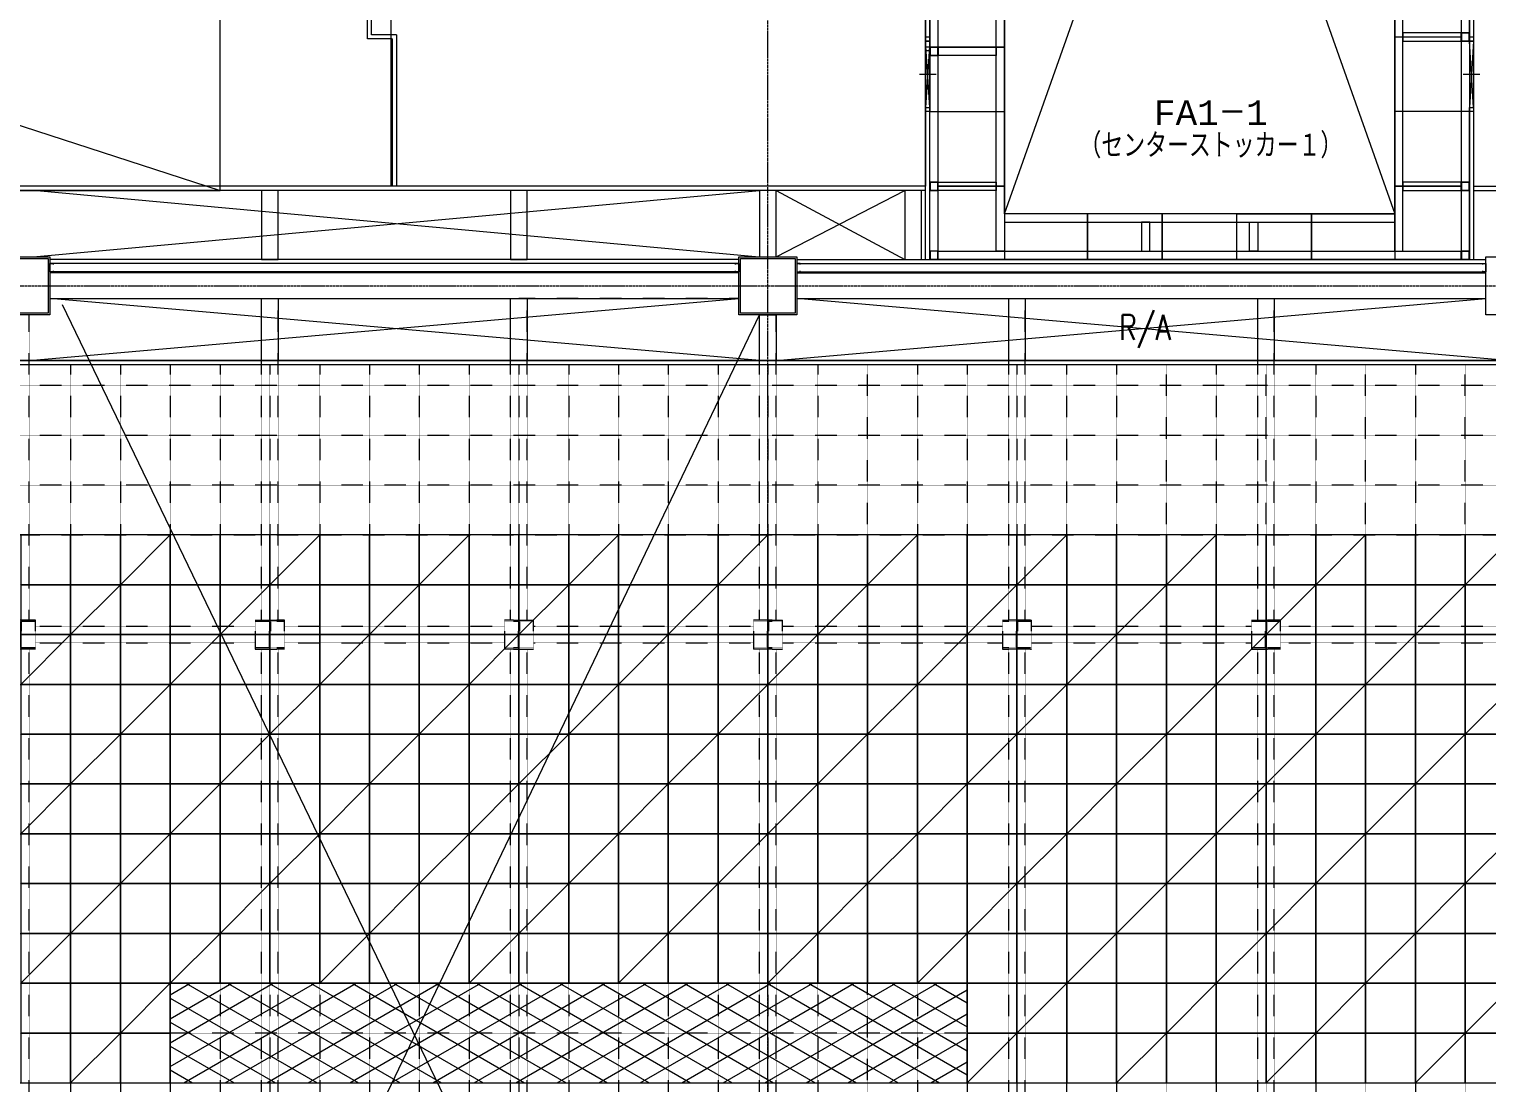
# Model space of a CAD drawing. Extents: x 73996 to 686888, y -9729 to 263202.
# Drawn here: x 400026 to 417586, y 207602 to 220296 of the extents above; entities that cross this region are included whole.
import ezdxf
from ezdxf.enums import TextEntityAlignment as Align

# ---------------------------------------------------------------- set-up
doc = ezdxf.new("R2010")
doc.units = 0
doc.header["$LTSCALE"] = 20
doc.linetypes.add('Data Center Layout_L20$0$CENTER', pattern=[2, 1.25, -0.25, 0.25, -0.25])
doc.linetypes.add('Data Center Layout_L20$0$DOTK1', pattern=[0.1, 0.05, -0.05])
for name, color, linetype, lineweight in [('Data Center Layout_L20$0$$ALDG', 252, 'Data Center Layout_L20$0$DOTK1', 0), ('Data Center Layout_L20$0$$ALDG-P', 252, 'Continuous', 0), ('Data Center Layout_L20$0$$AREA-RC', 252, 'Continuous', 0), ('Data Center Layout_L20$0$$OOBIKI', 252, 'Data Center Layout_L20$0$DOTK1', 0), ('Data Center Layout_L20$0$ARC', 252, 'Continuous', 0), ('Data Center Layout_L20$0$H-SIN', 252, 'Data Center Layout_L20$0$CENTER', 9), ('Data Center Layout_L20$0$HOJO1', 252, 'Continuous', 0), ('Data Center Layout_L20$0$SUGATA3', 252, 'Continuous', 0)]:
    doc.layers.add(name, color=color, linetype=linetype, lineweight=lineweight)
doc.styles.add('Data Center Layout_L20$0$ATS', font='monotxt', dxfattribs={"bigfont": 'BIGFONT'})
doc.styles.add('Data Center Layout_L20$0$ROMS', font='ROMANS.shx', dxfattribs={"bigfont": 'bigfont.shx'})

# ---------------------------------------------------------------- blocks, each defined once
blk = doc.blocks.new('Data Center Layout_L20$0$BLANK')
blk.add_lwpolyline([(0, 0), (600, 0), (600, 600), (0, 600)], close=True)
blk = doc.blocks.new('Data Center Layout_L20$0$45%-AL-G')
blk.add_line((600, 600), (0, 0))
blk.add_lwpolyline([(0, 0), (600, 0), (600, 600), (0, 600)], close=True)
blk = doc.blocks.new('Data Center Layout_L20$0$A$C80dc7663')
at = {"layer": 'Data Center Layout_L20$0$$ALDG-P', "linetype": 'Data Center Layout_L20$0$DOTK1'}
h = blk.add_hatch(dxfattribs=at)
h.set_pattern_fill('EXP', color=256, scale=100, style=0)
h.set_pattern_definition([(30, (275940.24, 28654.4), (-125, 216.50635), []), (330, (275940.24, 28654.4), (125, 216.50635), [])])
h.paths.add_polyline_path([(443740.24, 174445.59), (453340.24, 174445.59), (453340.24, 175645.59), (443740.24, 175645.59)])
at = {"layer": 'Data Center Layout_L20$0$$ALDG'}
for p, q in [((442540.24, 183095.59), (442540.24, 148995.59)), ((443140.24, 183095.59), (443140.24, 148995.59)), ((443740.24, 183095.59), (443740.24, 148995.59)), ((444340.24, 183095.59), (444340.24, 148995.59)), ((444940.24, 183095.59), (444940.24, 148395.59)), ((445540.24, 183095.59), (445540.24, 148395.59)), ((446140.24, 183095.59), (446140.24, 148395.59)), ((446740.24, 183095.59), (446740.24, 148395.59)), ((447340.24, 183095.59), (447340.24, 148395.59)), ((447940.24, 183095.59), (447940.24, 148395.59)), ((448540.24, 183095.59), (448540.24, 148395.59)), ((449140.24, 183095.59), (449140.24, 148395.59)), ((449740.24, 183095.59), (449740.24, 148395.59)), ((450340.24, 183095.59), (450340.24, 148395.59)), ((450940.24, 183095.59), (450940.24, 166395.59)), ((451540.24, 183095.59), (451540.24, 148395.59)), ((452140.24, 148395.59), (452140.24, 183095.59)), ((452740.24, 183095.59), (452740.24, 148395.59)), ((453340.24, 183095.59), (453340.24, 148395.59)), ((453940.24, 183095.59), (453940.24, 148395.59)), ((454540.24, 148410.59), (454540.24, 183095.59)), ((455140.24, 183095.59), (455140.24, 148410.59)), ((455740.24, 148395.59), (455740.24, 183095.59)), ((456340.24, 183095.59), (456340.24, 148995.59)), ((456940.24, 148995.59), (456940.24, 183095.59)), ((457540.24, 183095.59), (457540.24, 148995.59)), ((458140.24, 148995.59), (458140.24, 183095.59)), ((458740.24, 183095.59), (458740.24, 148995.59)), ((459340.24, 148995.59), (459340.24, 183095.59)), ((480590.24, 182845.59), (433390.24, 182845.59)), ((490090.24, 182245.59), (334590.24, 182245.59)), ((490090.24, 181645.59), (339340.24, 181645.59)), ((339340.24, 181045.59), (490090.24, 181045.59)), ((490090.24, 180445.59), (339340.24, 180445.59)), ((531290.24, 179845.59), (334590.24, 179845.59)), ((334590.24, 179245.59), (531290.24, 179245.59)), ((531290.24, 178645.59), (334590.24, 178645.59)), ((334590.24, 178045.59), (531290.24, 178045.59)), ((334590.24, 177445.59), (531290.24, 177445.59)), ((531290.24, 176845.59), (334590.24, 176845.59)), ((334590.24, 176245.59), (531290.24, 176245.59)), ((531290.24, 175645.59), (334590.24, 175645.59)), ((531290.24, 175045.59), (334590.24, 175045.59)), ((334590.24, 174445.59), (531290.24, 174445.59))]:
    blk.add_line(p, q, dxfattribs=at)
at = {"layer": 'Data Center Layout_L20$0$$ALDG-P'}
blk.add_lwpolyline([(423940.24, 172045.59), (486940.24, 172045.59), (486940.24, 181045.59), (423940.24, 181045.59)], close=True, dxfattribs=at)
at = {"layer": 'Data Center Layout_L20$0$$AREA-RC'}
for points in [[(433390.24, 183145.59), (478490.24, 183145.59), (478490.24, 184365.59), (480590.24, 184365.59), (480590.24, 182515.59), (487390.24, 182515.59), (487390.24, 184203.09), (490090.24, 184203.09), (490090.24, 179845.59), (493690.24, 179845.59), (493690.24, 183145.59), (523378.24, 183145.59)], [(500140.24, 170245.59), (486940.24, 170245.59), (486940.24, 181045.59), (423940.24, 181045.59)]]:
    blk.add_lwpolyline(points, dxfattribs=at)
at = {"layer": 'Data Center Layout_L20$0$$OOBIKI'}
for p, q in [((444840.24, 180020.59), (444840.24, 183895.59)), ((445040.24, 180020.59), (445040.24, 183895.59)), ((447840.24, 180020.59), (447840.24, 183895.59)), ((450590.24, 183895.59), (447940.24, 183895.59)), ((448040.24, 180020.59), (448040.24, 183895.59)), ((451290.24, 183895.59), (459590.24, 183895.59)), ((453840.24, 180020.59), (453840.24, 183895.59)), ((454040.24, 180020.59), (454040.24, 183895.59)), ((456840.24, 180020.59), (456840.24, 183895.59)), ((457040.24, 180020.59), (457040.24, 183895.59)), ((442040.24, 180020.59), (442040.24, 183695.59)), ((450840.24, 180020.59), (450840.24, 183695.59)), ((451040.24, 180020.59), (451040.24, 183695.59)), ((442115.24, 179945.59), (444765.24, 179945.59)), ((445115.24, 179945.59), (447765.24, 179945.59)), ((448115.24, 179945.59), (450765.24, 179945.59)), ((451115.24, 179945.59), (453765.24, 179945.59)), ((454115.24, 179945.59), (456765.24, 179945.59)), ((457115.24, 179945.59), (459765.24, 179945.59)), ((442040.24, 169220.59), (442040.24, 179670.59)), ((442115.24, 179745.59), (444765.24, 179745.59)), ((444840.24, 169220.59), (444840.24, 179670.59)), ((445040.24, 169220.59), (445040.24, 179670.59)), ((445115.24, 179745.59), (447765.24, 179745.59)), ((447840.24, 169220.59), (447840.24, 179670.59)), ((448040.24, 169220.59), (448040.24, 179670.59)), ((448115.24, 179745.59), (450765.24, 179745.59)), ((450840.24, 169220.59), (450840.24, 179670.59)), ((451040.24, 169220.59), (451040.24, 179670.59)), ((451115.24, 179745.59), (453765.24, 179745.59)), ((453840.24, 169220.59), (453840.24, 179670.59)), ((454040.24, 169220.59), (454040.24, 179670.59)), ((454115.24, 179745.59), (456765.24, 179745.59)), ((456840.24, 169220.59), (456840.24, 179670.59)), ((457040.24, 169220.59), (457040.24, 179670.59)), ((457115.24, 179745.59), (459765.24, 179745.59))]:
    blk.add_line(p, q, dxfattribs=at)
at = {"layer": 'Data Center Layout_L20$0$$OOBIKI', "linetype": 'Data Center Layout_L20$0$DOTK1'}
for points in [[(441765.24, 180020.59), (442115.24, 180020.59), (442115.24, 180001.59), (441946.24, 180001.59), (441946.24, 179689.59), (442115.24, 179689.59), (442115.24, 179670.59), (441765.24, 179670.59), (441765.24, 179689.59), (441934.24, 179689.59), (441934.24, 180001.59), (441765.24, 180001.59)], [(444765.24, 180020.59), (445115.24, 180020.59), (445115.24, 180001.59), (444946.24, 180001.59), (444946.24, 179689.59), (445115.24, 179689.59), (445115.24, 179670.59), (444765.24, 179670.59), (444765.24, 179689.59), (444934.24, 179689.59), (444934.24, 180001.59), (444765.24, 180001.59)], [(447765.24, 180020.59), (448115.24, 180020.59), (448115.24, 180001.59), (447946.24, 180001.59), (447946.24, 179689.59), (448115.24, 179689.59), (448115.24, 179670.59), (447765.24, 179670.59), (447765.24, 179689.59), (447934.24, 179689.59), (447934.24, 180001.59), (447765.24, 180001.59)], [(450765.24, 180020.59), (451115.24, 180020.59), (451115.24, 180001.59), (450946.24, 180001.59), (450946.24, 179689.59), (451115.24, 179689.59), (451115.24, 179670.59), (450765.24, 179670.59), (450765.24, 179689.59), (450934.24, 179689.59), (450934.24, 180001.59), (450765.24, 180001.59)], [(453765.24, 180020.59), (454115.24, 180020.59), (454115.24, 180001.59), (453946.24, 180001.59), (453946.24, 179689.59), (454115.24, 179689.59), (454115.24, 179670.59), (453765.24, 179670.59), (453765.24, 179689.59), (453934.24, 179689.59), (453934.24, 180001.59), (453765.24, 180001.59)], [(456765.24, 180020.59), (457115.24, 180020.59), (457115.24, 180001.59), (456946.24, 180001.59), (456946.24, 179689.59), (457115.24, 179689.59), (457115.24, 179670.59), (456765.24, 179670.59), (456765.24, 179689.59), (456934.24, 179689.59), (456934.24, 180001.59), (456765.24, 180001.59)]]:
    blk.add_lwpolyline(points, close=True, dxfattribs=at)
at = {"layer": 'Data Center Layout_L20$0$$OOBIKI'}
for points in [[(441765.24, 179670.59), (442115.24, 179670.59), (442115.24, 180020.59), (441765.24, 180020.59)], [(444765.24, 179670.59), (445115.24, 179670.59), (445115.24, 180020.59), (444765.24, 180020.59)], [(447765.24, 179670.59), (448115.24, 179670.59), (448115.24, 180020.59), (447765.24, 180020.59)], [(450765.24, 179670.59), (451115.24, 179670.59), (451115.24, 180020.59), (450765.24, 180020.59)], [(453765.24, 179670.59), (454115.24, 179670.59), (454115.24, 180020.59), (453765.24, 180020.59)], [(456765.24, 179670.59), (457115.24, 179670.59), (457115.24, 180020.59), (456765.24, 180020.59)]]:
    blk.add_lwpolyline(points, close=True, dxfattribs=at)
at = {"layer": 'Data Center Layout_L20$0$ARC'}
for p, q in [((458590.24, 184465.59), (458590.24, 198995.59)), ((453790.24, 198195.59), (458490.24, 184915.59)), ((453790.24, 184915.59), (458490.24, 198195.59)), ((407140.24, 197245.59), (444340.24, 185195.59)), ((452840.24, 186923.09), (452840.24, 189278.09)), ((452890.24, 186923.09), (452890.24, 189278.09)), ((446115.24, 187020.59), (446115.24, 187775.59)), ((446165.24, 187070.59), (446165.24, 187775.59)), ((446415.24, 187020.59), (446115.24, 187020.59)), ((446465.24, 187070.59), (446165.24, 187070.59)), ((446415.24, 187020.59), (446415.24, 185245.59)), ((446465.24, 187070.59), (446465.24, 185245.59)), ((452765.24, 186595.59), (452965.24, 186595.59)), ((459315.24, 186595.59), (459515.24, 186595.59)), ((452840.24, 185245.59), (433390.24, 185245.59)), ((452840.24, 185195.59), (433390.24, 185195.59)), ((450790.24, 184395.59), (442090.24, 185195.59)), ((442090.24, 184395.59), (450840.24, 185195.59)), ((451040.24, 184395.59), (452590.24, 185195.59)), ((451040.24, 185195.59), (452590.24, 184365.59)), ((459440.24, 185245.59), (478540.24, 185245.59)), ((459440.24, 185195.59), (478490.24, 185195.59)), ((450590.24, 184365.59), (442290.24, 184365.59)), ((450590.24, 184315.59), (442290.24, 184315.59)), ((450590.24, 184215.59), (442290.24, 184215.59)), ((451290.24, 184365.59), (459590.24, 184365.59)), ((451290.24, 184315.59), (459590.24, 184315.59)), ((451290.24, 184215.59), (459590.24, 184215.59)), ((450590.24, 184203.09), (442290.24, 184203.09)), ((451290.24, 184203.09), (459590.24, 184203.09)), ((442040.24, 183145.59), (450590.24, 183895.59)), ((442290.24, 183895.59), (450590.24, 183895.59)), ((450840.24, 183145.59), (442290.24, 183895.59)), ((451040.24, 183145.59), (459590.24, 183895.59)), ((459840.24, 183145.59), (451290.24, 183895.59)), ((451290.24, 183895.59), (459590.24, 183895.59)), ((478490.24, 183145.59), (433390.24, 183145.59)), ((478540.24, 183095.59), (433390.24, 183095.59))]:
    blk.add_line(p, q, dxfattribs=at)
at = {"layer": 'Data Center Layout_L20$0$ARC', "flags": 128}
for points in [[(452990.24, 184365.59), (452990.24, 198995.59), (459290.24, 198995.59), (459290.24, 184365.59)], [(459390.24, 190754.59), (459390.24, 184365.59)], [(459440.24, 190754.59), (459440.24, 184365.59)], [(452840.24, 184365.59), (452840.24, 186923.09)], [(452890.24, 184365.59), (452890.24, 186923.09)]]:
    blk.add_lwpolyline(points, dxfattribs=at)
at = {"layer": 'Data Center Layout_L20$0$ARC'}
for points in [[(453790.24, 198995.59), (453790.24, 184465.59), (453690.24, 184465.59), (453690.24, 198995.59)], [(453790.24, 184915.59), (453790.24, 198195.59), (458490.24, 198195.59), (458490.24, 184915.59)], [(407140.24, 185195.59), (424490.24, 185195.59), (424490.24, 184365.59), (426590.24, 184365.59), (426590.24, 185575.59), (433390.24, 185575.59), (433390.24, 185195.59), (444340.24, 185195.59), (444340.24, 197245.59), (407140.24, 197245.59)], [(452840.24, 192270.59), (452840.24, 185245.59), (446400.24, 185245.59), (446400.24, 192270.59)], [(452840.24, 187045.59), (452890.24, 187045.59), (452890.24, 186995.59), (452840.24, 186995.59)], [(459290.24, 187095.59), (458590.24, 187095.59), (458590.24, 186995.59), (459290.24, 186995.59)], [(459290.24, 187095.59), (459290.24, 186995.59), (459390.24, 186995.59), (459390.24, 187095.59)], [(459293.44, 187092.39), (459293.44, 186998.79), (459387.04, 186998.79), (459387.04, 187092.39)], [(459390.24, 187045.59), (459440.24, 187045.59), (459440.24, 186995.59), (459390.24, 186995.59)], [(452890.24, 186883.09), (452890.24, 186923.09), (452840.24, 186923.09), (452840.24, 186883.09)], [(452890.24, 186923.09), (452890.24, 186823.09), (452990.24, 186823.09), (452990.24, 186923.09)], [(452893.44, 186919.89), (452893.44, 186826.29), (452987.04, 186826.29), (452987.04, 186919.89)], [(452990.24, 186923.09), (453690.24, 186923.09), (453690.24, 186823.09), (452990.24, 186823.09)], [(452840.24, 186195.59), (452890.24, 186195.59), (452890.24, 186145.59), (452840.24, 186145.59)], [(459390.24, 186195.59), (459440.24, 186195.59), (459440.24, 186145.59), (459390.24, 186145.59)], [(452890.24, 185295.59), (452890.24, 185195.59), (452990.24, 185195.59), (452990.24, 185295.59)], [(452893.44, 185292.39), (452893.44, 185198.79), (452987.04, 185198.79), (452987.04, 185292.39)], [(452990.24, 185295.59), (453690.24, 185295.59), (453690.24, 185195.59), (452990.24, 185195.59)], [(459290.24, 185295.59), (458590.24, 185295.59), (458590.24, 185195.59), (459290.24, 185195.59)], [(459290.24, 185295.59), (459290.24, 185195.59), (459390.24, 185195.59), (459390.24, 185295.59)], [(459293.44, 185292.39), (459293.44, 185198.79), (459387.04, 185198.79), (459387.04, 185292.39)], [(444840.24, 184365.59), (445040.24, 184365.59), (445040.24, 185195.59), (444840.24, 185195.59)], [(447840.24, 184365.59), (448040.24, 184365.59), (448040.24, 185195.59), (447840.24, 185195.59)], [(450840.24, 184395.59), (451040.24, 184395.59), (451040.24, 185195.59), (450840.24, 185195.59)], [(452590.24, 184365.59), (452790.24, 184365.59), (452790.24, 185195.59), (452590.24, 185195.59)], [(458490.24, 184915.59), (453790.24, 184915.59), (453790.24, 184815.59), (458490.24, 184815.59)], [(455540.24, 184465.59), (455540.24, 184815.59), (455440.24, 184815.59), (455440.24, 184465.59)], [(456740.24, 184465.59), (456740.24, 184815.59), (456840.24, 184815.59), (456840.24, 184465.59)], [(441590.24, 183695.59), (441590.24, 184395.59), (442290.24, 184395.59), (442290.24, 183695.59)], [(450590.24, 183695.59), (450590.24, 184395.59), (451290.24, 184395.59), (451290.24, 183695.59)], [(452890.24, 184465.59), (452890.24, 184365.59), (452990.24, 184365.59), (452990.24, 184465.59)], [(452890.24, 184465.59), (452890.24, 184365.59), (452990.24, 184365.59), (452990.24, 184465.59)], [(452893.44, 184462.39), (452893.44, 184368.79), (452987.04, 184368.79), (452987.04, 184462.39)], [(452893.44, 184462.39), (452893.44, 184368.79), (452987.04, 184368.79), (452987.04, 184462.39)], [(452990.24, 184465.59), (459290.24, 184465.59), (459290.24, 184365.59), (452990.24, 184365.59)], [(452990.24, 184465.59), (459290.24, 184465.59), (459290.24, 184365.59), (452990.24, 184365.59)], [(459290.24, 184465.59), (459290.24, 184365.59), (459390.24, 184365.59), (459390.24, 184465.59)], [(459290.24, 184465.59), (459290.24, 184365.59), (459390.24, 184365.59), (459390.24, 184465.59)], [(459293.44, 184462.39), (459293.44, 184368.79), (459387.04, 184368.79), (459387.04, 184462.39)], [(459293.44, 184462.39), (459293.44, 184368.79), (459387.04, 184368.79), (459387.04, 184462.39)], [(459590.24, 183695.59), (459590.24, 184395.59), (460290.24, 184395.59), (460290.24, 183695.59)], [(441610.24, 183715.59), (441610.24, 184375.59), (442270.24, 184375.59), (442270.24, 183715.59)], [(450610.24, 183715.59), (450610.24, 184375.59), (451270.24, 184375.59), (451270.24, 183715.59)], [(444840.24, 183895.59), (445040.24, 183895.59), (445040.24, 183145.59), (444840.24, 183145.59)], [(447840.24, 183895.59), (448040.24, 183895.59), (448040.24, 183145.59), (447840.24, 183145.59)], [(453840.24, 183895.59), (454040.24, 183895.59), (454040.24, 183145.59), (453840.24, 183145.59)], [(456840.24, 183895.59), (457040.24, 183895.59), (457040.24, 183145.59), (456840.24, 183145.59)], [(450840.24, 183695.59), (451040.24, 183695.59), (451040.24, 183145.59), (450840.24, 183145.59)], [(443740.24, 174445.59), (453340.24, 174445.59), (453340.24, 175645.59), (443740.24, 175645.59)]]:
    blk.add_lwpolyline(points, close=True, dxfattribs=at)
for points in [[(458490.24, 184465.59), (458490.24, 198995.59)], [(452840.24, 186995.59), (452890.24, 186995.59), (452840.24, 186195.59), (452890.24, 186195.59), (452840.24, 186995.59)], [(459390.24, 186995.59), (459440.24, 186995.59), (459390.24, 186195.59), (459440.24, 186195.59), (459390.24, 186995.59)], [(442330.24, 184225.59), (442330.24, 184215.59), (442290.24, 184215.59), (442290.24, 184315.59), (442330.24, 184315.59), (442330.24, 184305.59)], [(450550.24, 184305.59), (450550.24, 184315.59), (450590.24, 184315.59), (450590.24, 184215.59), (450550.24, 184215.59), (450550.24, 184225.59)], [(451330.24, 184305.59), (451330.24, 184315.59), (451290.24, 184315.59), (451290.24, 184215.59), (451330.24, 184215.59), (451330.24, 184225.59)], [(459550.24, 184305.59), (459550.24, 184315.59), (459590.24, 184315.59), (459590.24, 184215.59), (459550.24, 184215.59), (459550.24, 184225.59)]]:
    blk.add_lwpolyline(points, dxfattribs=at)
at = {"layer": 'Data Center Layout_L20$0$H-SIN'}
for p, q in [((450940.24, 124521.53), (450940.24, 230045.59)), ((294307.41, 184045.59), (588940.24, 184045.59)), ((294307.41, 178045.59), (588940.24, 178045.59))]:
    blk.add_line(p, q, dxfattribs=at)
at = {"layer": 'Data Center Layout_L20$0$HOJO1'}
for p, q in [((442440.24, 183820.59), (450840.24, 166395.59)), ((442440.24, 166145.59), (450840.24, 183695.59))]:
    blk.add_line(p, q, dxfattribs=at)
at = {"layer": 'Data Center Layout_L20$0$SUGATA3'}
for p, q in [((453790.24, 184915.59), (453790.24, 184365.59)), ((452990.24, 184365.59), (459290.24, 184365.59))]:
    blk.add_line(p, q, dxfattribs=at)
for points in [[(452890.24, 186923.09), (453790.24, 186923.09), (453790.24, 189278.09), (452890.24, 189278.09)], [(458490.24, 187045.59), (459290.24, 187045.59), (459290.24, 187095.59), (459390.24, 187095.59), (459390.24, 187945.59), (458490.24, 187945.59)], [(458490.24, 187045.59), (459290.24, 187045.59), (459290.24, 186995.59), (459390.24, 186995.59), (459390.24, 186145.59), (458490.24, 186145.59)], [(453790.24, 186923.09), (452990.24, 186923.09), (452990.24, 186823.09), (452890.24, 186823.09), (452890.24, 186145.59), (453790.24, 186145.59)], [(453790.24, 185245.59), (452990.24, 185245.59), (452990.24, 185295.59), (452890.24, 185295.59), (452890.24, 186145.59), (453790.24, 186145.59)], [(458490.24, 185245.59), (459290.24, 185245.59), (459290.24, 185295.59), (459390.24, 185295.59), (459390.24, 186145.59), (458490.24, 186145.59)], [(452990.24, 184365.59), (452990.24, 184465.59), (452890.24, 184465.59), (452890.24, 185195.59), (452990.24, 185195.59), (452990.24, 185245.59), (453790.24, 185245.59), (453790.24, 184365.59)], [(459290.24, 184365.59), (459290.24, 184465.59), (459390.24, 184465.59), (459390.24, 185195.59), (459290.24, 185195.59), (459290.24, 185245.59), (458490.24, 185245.59), (458490.24, 184365.59)], [(454790.24, 184915.59), (453790.24, 184915.59), (453790.24, 184365.59), (454790.24, 184365.59)], [(455690.24, 184915.59), (454790.24, 184915.59), (454790.24, 184365.59), (455690.24, 184365.59)], [(456590.24, 184915.59), (455690.24, 184915.59), (455690.24, 184365.59), (456590.24, 184365.59)], [(456590.24, 184915.59), (457490.24, 184915.59), (457490.24, 184365.59), (456590.24, 184365.59)], [(457490.24, 184915.59), (458490.24, 184915.59), (458490.24, 184365.59), (457490.24, 184365.59)]]:
    blk.add_lwpolyline(points, close=True, dxfattribs=at)
at = {"layer": 'Data Center Layout_L20$0$$ALDG-P'}
for name, p in [('Data Center Layout_L20$0$BLANK', (441940.24, 180445.59)), ('Data Center Layout_L20$0$BLANK', (442540.24, 180445.59)), ('Data Center Layout_L20$0$45%-AL-G', (443140.24, 180445.59)), ('Data Center Layout_L20$0$BLANK', (443740.24, 180445.59)), ('Data Center Layout_L20$0$BLANK', (444340.24, 180445.59)), ('Data Center Layout_L20$0$45%-AL-G', (444940.24, 180445.59)), ('Data Center Layout_L20$0$BLANK', (445540.24, 180445.59)), ('Data Center Layout_L20$0$BLANK', (446140.24, 180445.59)), ('Data Center Layout_L20$0$45%-AL-G', (446740.24, 180445.59)), ('Data Center Layout_L20$0$BLANK', (447340.24, 180445.59)), ('Data Center Layout_L20$0$BLANK', (447940.24, 180445.59)), ('Data Center Layout_L20$0$45%-AL-G', (448540.24, 180445.59)), ('Data Center Layout_L20$0$BLANK', (449140.24, 180445.59)), ('Data Center Layout_L20$0$BLANK', (449740.24, 180445.59)), ('Data Center Layout_L20$0$45%-AL-G', (450340.24, 180445.59)), ('Data Center Layout_L20$0$BLANK', (450940.24, 180445.59)), ('Data Center Layout_L20$0$BLANK', (451540.24, 180445.59)), ('Data Center Layout_L20$0$45%-AL-G', (452140.24, 180445.59)), ('Data Center Layout_L20$0$BLANK', (452740.24, 180445.59)), ('Data Center Layout_L20$0$BLANK', (453340.24, 180445.59)), ('Data Center Layout_L20$0$45%-AL-G', (453940.24, 180445.59)), ('Data Center Layout_L20$0$BLANK', (454540.24, 180445.59)), ('Data Center Layout_L20$0$BLANK', (455140.24, 180445.59)), ('Data Center Layout_L20$0$45%-AL-G', (455740.24, 180445.59)), ('Data Center Layout_L20$0$BLANK', (456340.24, 180445.59)), ('Data Center Layout_L20$0$BLANK', (456940.24, 180445.59)), ('Data Center Layout_L20$0$45%-AL-G', (457540.24, 180445.59)), ('Data Center Layout_L20$0$BLANK', (458140.24, 180445.59)), ('Data Center Layout_L20$0$BLANK', (458740.24, 180445.59)), ('Data Center Layout_L20$0$45%-AL-G', (459340.24, 180445.59)), ('Data Center Layout_L20$0$BLANK', (441940.24, 179845.59)), ('Data Center Layout_L20$0$45%-AL-G', (442540.24, 179845.59)), ('Data Center Layout_L20$0$BLANK', (443140.24, 179845.59)), ('Data Center Layout_L20$0$BLANK', (443740.24, 179845.59)), ('Data Center Layout_L20$0$45%-AL-G', (444340.24, 179845.59)), ('Data Center Layout_L20$0$BLANK', (444940.24, 179845.59)), ('Data Center Layout_L20$0$BLANK', (445540.24, 179845.59)), ('Data Center Layout_L20$0$45%-AL-G', (446140.24, 179845.59)), ('Data Center Layout_L20$0$BLANK', (446740.24, 179845.59)), ('Data Center Layout_L20$0$BLANK', (447340.24, 179845.59)), ('Data Center Layout_L20$0$45%-AL-G', (447940.24, 179845.59)), ('Data Center Layout_L20$0$BLANK', (448540.24, 179845.59)), ('Data Center Layout_L20$0$BLANK', (449140.24, 179845.59)), ('Data Center Layout_L20$0$45%-AL-G', (449740.24, 179845.59)), ('Data Center Layout_L20$0$BLANK', (450340.24, 179845.59)), ('Data Center Layout_L20$0$BLANK', (450940.24, 179845.59)), ('Data Center Layout_L20$0$45%-AL-G', (451540.24, 179845.59)), ('Data Center Layout_L20$0$BLANK', (452140.24, 179845.59)), ('Data Center Layout_L20$0$BLANK', (452740.24, 179845.59)), ('Data Center Layout_L20$0$45%-AL-G', (453340.24, 179845.59)), ('Data Center Layout_L20$0$BLANK', (453940.24, 179845.59)), ('Data Center Layout_L20$0$BLANK', (454540.24, 179845.59)), ('Data Center Layout_L20$0$45%-AL-G', (455140.24, 179845.59)), ('Data Center Layout_L20$0$BLANK', (455740.24, 179845.59)), ('Data Center Layout_L20$0$BLANK', (456340.24, 179845.59)), ('Data Center Layout_L20$0$45%-AL-G', (456940.24, 179845.59)), ('Data Center Layout_L20$0$BLANK', (457540.24, 179845.59)), ('Data Center Layout_L20$0$BLANK', (458140.24, 179845.59)), ('Data Center Layout_L20$0$45%-AL-G', (458740.24, 179845.59)), ('Data Center Layout_L20$0$BLANK', (459340.24, 179845.59)), ('Data Center Layout_L20$0$45%-AL-G', (441940.24, 179245.59)), ('Data Center Layout_L20$0$BLANK', (442540.24, 179245.59)), ('Data Center Layout_L20$0$BLANK', (443140.24, 179245.59)), ('Data Center Layout_L20$0$45%-AL-G', (443740.24, 179245.59)), ('Data Center Layout_L20$0$BLANK', (444340.24, 179245.59)), ('Data Center Layout_L20$0$BLANK', (444940.24, 179245.59)), ('Data Center Layout_L20$0$45%-AL-G', (445540.24, 179245.59)), ('Data Center Layout_L20$0$BLANK', (446140.24, 179245.59)), ('Data Center Layout_L20$0$BLANK', (446740.24, 179245.59)), ('Data Center Layout_L20$0$45%-AL-G', (447340.24, 179245.59)), ('Data Center Layout_L20$0$BLANK', (447940.24, 179245.59)), ('Data Center Layout_L20$0$BLANK', (448540.24, 179245.59)), ('Data Center Layout_L20$0$45%-AL-G', (449140.24, 179245.59)), ('Data Center Layout_L20$0$BLANK', (449740.24, 179245.59)), ('Data Center Layout_L20$0$BLANK', (450340.24, 179245.59)), ('Data Center Layout_L20$0$45%-AL-G', (450940.24, 179245.59)), ('Data Center Layout_L20$0$BLANK', (451540.24, 179245.59)), ('Data Center Layout_L20$0$BLANK', (452140.24, 179245.59)), ('Data Center Layout_L20$0$45%-AL-G', (452740.24, 179245.59)), ('Data Center Layout_L20$0$BLANK', (453340.24, 179245.59)), ('Data Center Layout_L20$0$BLANK', (453940.24, 179245.59)), ('Data Center Layout_L20$0$45%-AL-G', (454540.24, 179245.59)), ('Data Center Layout_L20$0$BLANK', (455140.24, 179245.59)), ('Data Center Layout_L20$0$BLANK', (455740.24, 179245.59)), ('Data Center Layout_L20$0$45%-AL-G', (456340.24, 179245.59)), ('Data Center Layout_L20$0$BLANK', (456940.24, 179245.59)), ('Data Center Layout_L20$0$BLANK', (457540.24, 179245.59)), ('Data Center Layout_L20$0$45%-AL-G', (458140.24, 179245.59)), ('Data Center Layout_L20$0$BLANK', (458740.24, 179245.59)), ('Data Center Layout_L20$0$BLANK', (459340.24, 179245.59)), ('Data Center Layout_L20$0$BLANK', (441940.24, 178645.59)), ('Data Center Layout_L20$0$BLANK', (442540.24, 178645.59)), ('Data Center Layout_L20$0$45%-AL-G', (443140.24, 178645.59)), ('Data Center Layout_L20$0$BLANK', (443740.24, 178645.59)), ('Data Center Layout_L20$0$BLANK', (444340.24, 178645.59)), ('Data Center Layout_L20$0$45%-AL-G', (444940.24, 178645.59)), ('Data Center Layout_L20$0$BLANK', (445540.24, 178645.59)), ('Data Center Layout_L20$0$BLANK', (446140.24, 178645.59)), ('Data Center Layout_L20$0$45%-AL-G', (446740.24, 178645.59)), ('Data Center Layout_L20$0$BLANK', (447340.24, 178645.59)), ('Data Center Layout_L20$0$BLANK', (447940.24, 178645.59)), ('Data Center Layout_L20$0$45%-AL-G', (448540.24, 178645.59)), ('Data Center Layout_L20$0$BLANK', (449140.24, 178645.59)), ('Data Center Layout_L20$0$BLANK', (449740.24, 178645.59)), ('Data Center Layout_L20$0$45%-AL-G', (450340.24, 178645.59)), ('Data Center Layout_L20$0$BLANK', (450940.24, 178645.59)), ('Data Center Layout_L20$0$BLANK', (451540.24, 178645.59)), ('Data Center Layout_L20$0$45%-AL-G', (452140.24, 178645.59)), ('Data Center Layout_L20$0$BLANK', (452740.24, 178645.59)), ('Data Center Layout_L20$0$BLANK', (453340.24, 178645.59)), ('Data Center Layout_L20$0$45%-AL-G', (453940.24, 178645.59)), ('Data Center Layout_L20$0$BLANK', (454540.24, 178645.59)), ('Data Center Layout_L20$0$BLANK', (455140.24, 178645.59)), ('Data Center Layout_L20$0$45%-AL-G', (455740.24, 178645.59)), ('Data Center Layout_L20$0$BLANK', (456340.24, 178645.59)), ('Data Center Layout_L20$0$BLANK', (456940.24, 178645.59)), ('Data Center Layout_L20$0$45%-AL-G', (457540.24, 178645.59)), ('Data Center Layout_L20$0$BLANK', (458140.24, 178645.59)), ('Data Center Layout_L20$0$BLANK', (458740.24, 178645.59)), ('Data Center Layout_L20$0$45%-AL-G', (459340.24, 178645.59)), ('Data Center Layout_L20$0$BLANK', (441940.24, 178045.59)), ('Data Center Layout_L20$0$45%-AL-G', (442540.24, 178045.59)), ('Data Center Layout_L20$0$BLANK', (443140.24, 178045.59)), ('Data Center Layout_L20$0$BLANK', (443740.24, 178045.59)), ('Data Center Layout_L20$0$45%-AL-G', (444340.24, 178045.59)), ('Data Center Layout_L20$0$BLANK', (444940.24, 178045.59)), ('Data Center Layout_L20$0$BLANK', (445540.24, 178045.59)), ('Data Center Layout_L20$0$45%-AL-G', (446140.24, 178045.59)), ('Data Center Layout_L20$0$BLANK', (446740.24, 178045.59)), ('Data Center Layout_L20$0$BLANK', (447340.24, 178045.59)), ('Data Center Layout_L20$0$45%-AL-G', (447940.24, 178045.59)), ('Data Center Layout_L20$0$BLANK', (448540.24, 178045.59)), ('Data Center Layout_L20$0$BLANK', (449140.24, 178045.59)), ('Data Center Layout_L20$0$45%-AL-G', (449740.24, 178045.59)), ('Data Center Layout_L20$0$BLANK', (450340.24, 178045.59)), ('Data Center Layout_L20$0$BLANK', (450940.24, 178045.59)), ('Data Center Layout_L20$0$45%-AL-G', (451540.24, 178045.59)), ('Data Center Layout_L20$0$BLANK', (452140.24, 178045.59)), ('Data Center Layout_L20$0$BLANK', (452740.24, 178045.59)), ('Data Center Layout_L20$0$45%-AL-G', (453340.24, 178045.59)), ('Data Center Layout_L20$0$BLANK', (453940.24, 178045.59)), ('Data Center Layout_L20$0$BLANK', (454540.24, 178045.59)), ('Data Center Layout_L20$0$45%-AL-G', (455140.24, 178045.59)), ('Data Center Layout_L20$0$BLANK', (455740.24, 178045.59)), ('Data Center Layout_L20$0$BLANK', (456340.24, 178045.59)), ('Data Center Layout_L20$0$45%-AL-G', (456940.24, 178045.59)), ('Data Center Layout_L20$0$BLANK', (457540.24, 178045.59)), ('Data Center Layout_L20$0$BLANK', (458140.24, 178045.59)), ('Data Center Layout_L20$0$45%-AL-G', (458740.24, 178045.59)), ('Data Center Layout_L20$0$BLANK', (459340.24, 178045.59)), ('Data Center Layout_L20$0$45%-AL-G', (441940.24, 177445.59)), ('Data Center Layout_L20$0$BLANK', (442540.24, 177445.59)), ('Data Center Layout_L20$0$BLANK', (443140.24, 177445.59)), ('Data Center Layout_L20$0$45%-AL-G', (443740.24, 177445.59)), ('Data Center Layout_L20$0$BLANK', (444340.24, 177445.59)), ('Data Center Layout_L20$0$BLANK', (444940.24, 177445.59)), ('Data Center Layout_L20$0$45%-AL-G', (445540.24, 177445.59)), ('Data Center Layout_L20$0$BLANK', (446140.24, 177445.59)), ('Data Center Layout_L20$0$BLANK', (446740.24, 177445.59)), ('Data Center Layout_L20$0$45%-AL-G', (447340.24, 177445.59)), ('Data Center Layout_L20$0$BLANK', (447940.24, 177445.59)), ('Data Center Layout_L20$0$BLANK', (448540.24, 177445.59)), ('Data Center Layout_L20$0$45%-AL-G', (449140.24, 177445.59)), ('Data Center Layout_L20$0$BLANK', (449740.24, 177445.59)), ('Data Center Layout_L20$0$BLANK', (450340.24, 177445.59)), ('Data Center Layout_L20$0$45%-AL-G', (450940.24, 177445.59)), ('Data Center Layout_L20$0$BLANK', (451540.24, 177445.59)), ('Data Center Layout_L20$0$BLANK', (452140.24, 177445.59)), ('Data Center Layout_L20$0$45%-AL-G', (452740.24, 177445.59)), ('Data Center Layout_L20$0$BLANK', (453340.24, 177445.59)), ('Data Center Layout_L20$0$BLANK', (453940.24, 177445.59)), ('Data Center Layout_L20$0$45%-AL-G', (454540.24, 177445.59)), ('Data Center Layout_L20$0$BLANK', (455140.24, 177445.59)), ('Data Center Layout_L20$0$BLANK', (455740.24, 177445.59)), ('Data Center Layout_L20$0$45%-AL-G', (456340.24, 177445.59)), ('Data Center Layout_L20$0$BLANK', (456940.24, 177445.59)), ('Data Center Layout_L20$0$BLANK', (457540.24, 177445.59)), ('Data Center Layout_L20$0$45%-AL-G', (458140.24, 177445.59)), ('Data Center Layout_L20$0$BLANK', (458740.24, 177445.59)), ('Data Center Layout_L20$0$BLANK', (459340.24, 177445.59)), ('Data Center Layout_L20$0$BLANK', (441940.24, 176845.59)), ('Data Center Layout_L20$0$BLANK', (442540.24, 176845.59)), ('Data Center Layout_L20$0$45%-AL-G', (443140.24, 176845.59)), ('Data Center Layout_L20$0$BLANK', (443740.24, 176845.59)), ('Data Center Layout_L20$0$BLANK', (444340.24, 176845.59)), ('Data Center Layout_L20$0$45%-AL-G', (444940.24, 176845.59)), ('Data Center Layout_L20$0$BLANK', (445540.24, 176845.59)), ('Data Center Layout_L20$0$BLANK', (446140.24, 176845.59)), ('Data Center Layout_L20$0$45%-AL-G', (446740.24, 176845.59)), ('Data Center Layout_L20$0$BLANK', (447340.24, 176845.59)), ('Data Center Layout_L20$0$BLANK', (447940.24, 176845.59)), ('Data Center Layout_L20$0$45%-AL-G', (448540.24, 176845.59)), ('Data Center Layout_L20$0$BLANK', (449140.24, 176845.59)), ('Data Center Layout_L20$0$BLANK', (449740.24, 176845.59)), ('Data Center Layout_L20$0$45%-AL-G', (450340.24, 176845.59)), ('Data Center Layout_L20$0$BLANK', (450940.24, 176845.59)), ('Data Center Layout_L20$0$BLANK', (451540.24, 176845.59)), ('Data Center Layout_L20$0$45%-AL-G', (452140.24, 176845.59)), ('Data Center Layout_L20$0$BLANK', (452740.24, 176845.59)), ('Data Center Layout_L20$0$BLANK', (453340.24, 176845.59)), ('Data Center Layout_L20$0$45%-AL-G', (453940.24, 176845.59)), ('Data Center Layout_L20$0$BLANK', (454540.24, 176845.59)), ('Data Center Layout_L20$0$BLANK', (455140.24, 176845.59)), ('Data Center Layout_L20$0$45%-AL-G', (455740.24, 176845.59)), ('Data Center Layout_L20$0$BLANK', (456340.24, 176845.59)), ('Data Center Layout_L20$0$BLANK', (456940.24, 176845.59)), ('Data Center Layout_L20$0$45%-AL-G', (457540.24, 176845.59)), ('Data Center Layout_L20$0$BLANK', (458140.24, 176845.59)), ('Data Center Layout_L20$0$BLANK', (458740.24, 176845.59)), ('Data Center Layout_L20$0$45%-AL-G', (459340.24, 176845.59)), ('Data Center Layout_L20$0$BLANK', (441940.24, 176245.59)), ('Data Center Layout_L20$0$45%-AL-G', (442540.24, 176245.59)), ('Data Center Layout_L20$0$BLANK', (443140.24, 176245.59)), ('Data Center Layout_L20$0$BLANK', (443740.24, 176245.59)), ('Data Center Layout_L20$0$45%-AL-G', (444340.24, 176245.59)), ('Data Center Layout_L20$0$BLANK', (444940.24, 176245.59)), ('Data Center Layout_L20$0$BLANK', (445540.24, 176245.59)), ('Data Center Layout_L20$0$45%-AL-G', (446140.24, 176245.59)), ('Data Center Layout_L20$0$BLANK', (446740.24, 176245.59)), ('Data Center Layout_L20$0$BLANK', (447340.24, 176245.59)), ('Data Center Layout_L20$0$45%-AL-G', (447940.24, 176245.59)), ('Data Center Layout_L20$0$BLANK', (448540.24, 176245.59)), ('Data Center Layout_L20$0$BLANK', (449140.24, 176245.59)), ('Data Center Layout_L20$0$45%-AL-G', (449740.24, 176245.59)), ('Data Center Layout_L20$0$BLANK', (450340.24, 176245.59)), ('Data Center Layout_L20$0$BLANK', (450940.24, 176245.59)), ('Data Center Layout_L20$0$45%-AL-G', (451540.24, 176245.59)), ('Data Center Layout_L20$0$BLANK', (452140.24, 176245.59)), ('Data Center Layout_L20$0$BLANK', (452740.24, 176245.59)), ('Data Center Layout_L20$0$45%-AL-G', (453340.24, 176245.59)), ('Data Center Layout_L20$0$BLANK', (453940.24, 176245.59)), ('Data Center Layout_L20$0$BLANK', (454540.24, 176245.59)), ('Data Center Layout_L20$0$45%-AL-G', (455140.24, 176245.59)), ('Data Center Layout_L20$0$BLANK', (455740.24, 176245.59)), ('Data Center Layout_L20$0$BLANK', (456340.24, 176245.59)), ('Data Center Layout_L20$0$45%-AL-G', (456940.24, 176245.59)), ('Data Center Layout_L20$0$BLANK', (457540.24, 176245.59)), ('Data Center Layout_L20$0$BLANK', (458140.24, 176245.59)), ('Data Center Layout_L20$0$45%-AL-G', (458740.24, 176245.59)), ('Data Center Layout_L20$0$BLANK', (459340.24, 176245.59)), ('Data Center Layout_L20$0$45%-AL-G', (441940.24, 175645.59)), ('Data Center Layout_L20$0$BLANK', (442540.24, 175645.59)), ('Data Center Layout_L20$0$BLANK', (443140.24, 175645.59)), ('Data Center Layout_L20$0$45%-AL-G', (443740.24, 175645.59)), ('Data Center Layout_L20$0$BLANK', (444340.24, 175645.59)), ('Data Center Layout_L20$0$BLANK', (444940.24, 175645.59)), ('Data Center Layout_L20$0$45%-AL-G', (445540.24, 175645.59)), ('Data Center Layout_L20$0$BLANK', (446140.24, 175645.59)), ('Data Center Layout_L20$0$BLANK', (446740.24, 175645.59)), ('Data Center Layout_L20$0$45%-AL-G', (447340.24, 175645.59)), ('Data Center Layout_L20$0$BLANK', (447940.24, 175645.59)), ('Data Center Layout_L20$0$BLANK', (448540.24, 175645.59)), ('Data Center Layout_L20$0$45%-AL-G', (449140.24, 175645.59)), ('Data Center Layout_L20$0$BLANK', (449740.24, 175645.59)), ('Data Center Layout_L20$0$BLANK', (450340.24, 175645.59)), ('Data Center Layout_L20$0$45%-AL-G', (450940.24, 175645.59)), ('Data Center Layout_L20$0$BLANK', (451540.24, 175645.59)), ('Data Center Layout_L20$0$BLANK', (452140.24, 175645.59)), ('Data Center Layout_L20$0$45%-AL-G', (452740.24, 175645.59)), ('Data Center Layout_L20$0$BLANK', (453340.24, 175645.59)), ('Data Center Layout_L20$0$BLANK', (453940.24, 175645.59)), ('Data Center Layout_L20$0$45%-AL-G', (454540.24, 175645.59)), ('Data Center Layout_L20$0$BLANK', (455140.24, 175645.59)), ('Data Center Layout_L20$0$BLANK', (455740.24, 175645.59)), ('Data Center Layout_L20$0$45%-AL-G', (456340.24, 175645.59)), ('Data Center Layout_L20$0$BLANK', (456940.24, 175645.59)), ('Data Center Layout_L20$0$BLANK', (457540.24, 175645.59)), ('Data Center Layout_L20$0$45%-AL-G', (458140.24, 175645.59)), ('Data Center Layout_L20$0$BLANK', (458740.24, 175645.59)), ('Data Center Layout_L20$0$BLANK', (459340.24, 175645.59)), ('Data Center Layout_L20$0$BLANK', (441940.24, 175045.59)), ('Data Center Layout_L20$0$BLANK', (442540.24, 175045.59)), ('Data Center Layout_L20$0$45%-AL-G', (443140.24, 175045.59)), ('Data Center Layout_L20$0$BLANK', (453340.24, 175045.59)), ('Data Center Layout_L20$0$45%-AL-G', (453940.24, 175045.59)), ('Data Center Layout_L20$0$BLANK', (454540.24, 175045.59)), ('Data Center Layout_L20$0$BLANK', (455140.24, 175045.59)), ('Data Center Layout_L20$0$45%-AL-G', (455740.24, 175045.59)), ('Data Center Layout_L20$0$BLANK', (456340.24, 175045.59)), ('Data Center Layout_L20$0$BLANK', (456940.24, 175045.59)), ('Data Center Layout_L20$0$45%-AL-G', (457540.24, 175045.59)), ('Data Center Layout_L20$0$BLANK', (458140.24, 175045.59)), ('Data Center Layout_L20$0$BLANK', (458740.24, 175045.59)), ('Data Center Layout_L20$0$45%-AL-G', (459340.24, 175045.59)), ('Data Center Layout_L20$0$BLANK', (441940.24, 174445.59)), ('Data Center Layout_L20$0$45%-AL-G', (442540.24, 174445.59)), ('Data Center Layout_L20$0$BLANK', (443140.24, 174445.59)), ('Data Center Layout_L20$0$45%-AL-G', (453340.24, 174445.59)), ('Data Center Layout_L20$0$BLANK', (453940.24, 174445.59)), ('Data Center Layout_L20$0$BLANK', (454540.24, 174445.59)), ('Data Center Layout_L20$0$45%-AL-G', (455140.24, 174445.59)), ('Data Center Layout_L20$0$BLANK', (455740.24, 174445.59)), ('Data Center Layout_L20$0$BLANK', (456340.24, 174445.59)), ('Data Center Layout_L20$0$45%-AL-G', (456940.24, 174445.59)), ('Data Center Layout_L20$0$BLANK', (457540.24, 174445.59)), ('Data Center Layout_L20$0$BLANK', (458140.24, 174445.59)), ('Data Center Layout_L20$0$45%-AL-G', (458740.24, 174445.59)), ('Data Center Layout_L20$0$BLANK', (459340.24, 174445.59))]:
    blk.add_blockref(name, p, dxfattribs=at)
at = {"layer": 'Data Center Layout_L20$0$ARC', "style": 'Data Center Layout_L20$0$ATS'}
blk.add_text('FA1－1', height=300, dxfattribs=at).set_placement((456276, 186132.66), align=Align.MIDDLE_CENTER)
at = {"layer": 'Data Center Layout_L20$0$ARC', "width": 0.8}
for s, style, p in [('（センターストッカー１）', 'Data Center Layout_L20$0$ATS', (456276, 185737.85)), ('R/A', 'Data Center Layout_L20$0$ROMS', (455482.09, 183548.05))]:
    blk.add_text(s, height=300, dxfattribs=dict(at, style=style)).set_placement(p, align=Align.MIDDLE_CENTER)
blk = doc.blocks.new('Data Center Layout_L20')
blk.add_blockref('Data Center Layout_L20$0$A$C80dc7663', (-42015, 33157))

msp = doc.modelspace()

# ---------------------------------------------------------------- block references
msp.add_blockref('Data Center Layout_L20', (0, 0))

doc.saveas('drawing.dxf')
